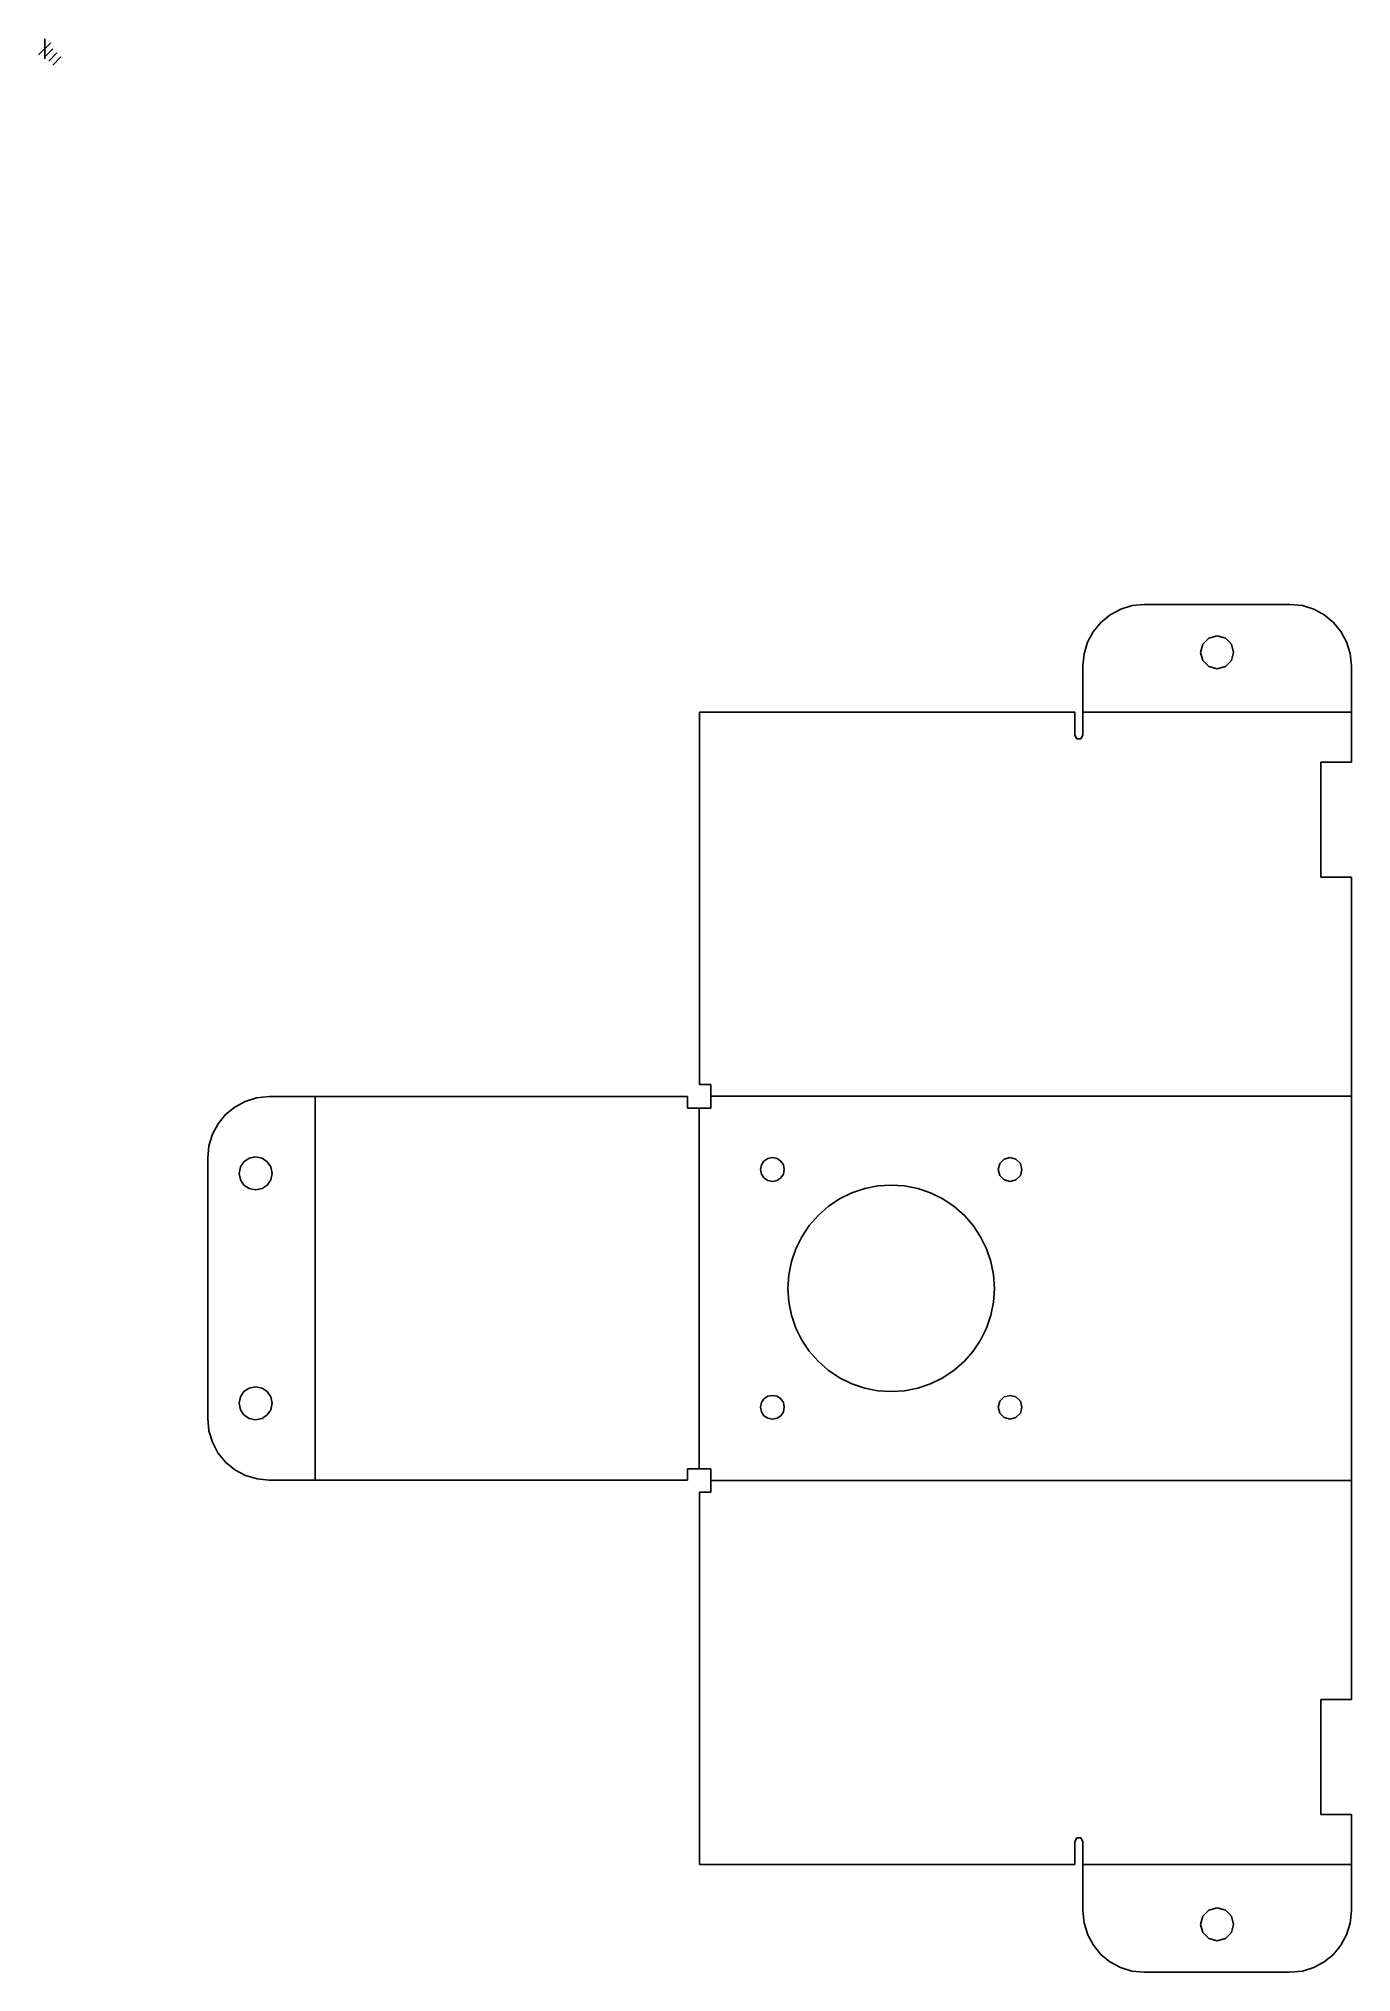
# Model space of a CAD drawing. Extents: x -1 to 170, y 46 to 298.
import ezdxf

# ---------------------------------------------------------------- set-up
doc = ezdxf.new("R2010")
doc.units = 0

msp = doc.modelspace()

# ---------------------------------------------------------------- linework, layer by layer
for p, q in [((151.009473, 219.431819), (150.721428, 218.35682)), ((151.796427, 220.218773), (151.009473, 219.431819)), ((152.871426, 220.506818), (151.796427, 220.218773)), ((153.946425, 220.218773), (152.871426, 220.506818)), ((154.733378, 219.431819), (153.946425, 220.218773)), ((155.021423, 218.35682), (154.733378, 219.431819)), ((150.721428, 218.35682), (151.009473, 217.281821)), ((151.009473, 217.281821), (151.796427, 216.494868)), ((153.946425, 216.494868), (154.733378, 217.281821)), ((154.733378, 217.281821), (155.021423, 218.35682)), ((155.021423, 218.35682), (155.021423, 218.35682)), ((151.796427, 216.494868), (152.871426, 216.206823)), ((152.871426, 216.206823), (153.946425, 216.494868)), ((25.514814, 151.297257), (25.345481, 150.460801)), ((25.975662, 151.980234), (25.514814, 151.297257)), ((26.658918, 152.440667), (25.975662, 151.980234)), ((27.495478, 152.609492), (26.658918, 152.440667)), ((28.332037, 152.440667), (27.495478, 152.609492)), ((29.015294, 151.980234), (28.332037, 152.440667)), ((29.476141, 151.297257), (29.015294, 151.980234)), ((29.645475, 150.460801), (29.476141, 151.297257)), ((25.345481, 150.460801), (25.514814, 149.624344)), ((25.514814, 149.624344), (25.975662, 148.941368)), ((25.975662, 148.941368), (26.658918, 148.480935)), ((28.332037, 148.480935), (29.015294, 148.941368)), ((29.015294, 148.941368), (29.476141, 149.624344)), ((29.476141, 149.624344), (29.645475, 150.460801)), ((29.645475, 150.460801), (29.645475, 150.460801)), ((26.658918, 148.480935), (27.495478, 148.31211)), ((27.495478, 148.31211), (28.332037, 148.480935)), ((25.514814, 121.337294), (25.345481, 120.500837)), ((25.975662, 122.02027), (25.514814, 121.337294)), ((26.658918, 122.480703), (25.975662, 122.02027)), ((27.495478, 122.649528), (26.658918, 122.480703)), ((28.332037, 122.480703), (27.495478, 122.649528)), ((29.015294, 122.02027), (28.332037, 122.480703)), ((29.476141, 121.337294), (29.015294, 122.02027)), ((29.645475, 120.500837), (29.476141, 121.337294)), ((25.345481, 120.500837), (25.514814, 119.664381)), ((25.514814, 119.664381), (25.975662, 118.981404)), ((25.975662, 118.981404), (26.658918, 118.520971)), ((26.658918, 118.520971), (27.495478, 118.352146)), ((27.495478, 118.352146), (28.332037, 118.520971)), ((28.332037, 118.520971), (29.015294, 118.981404)), ((29.015294, 118.981404), (29.476141, 119.664381)), ((29.476141, 119.664381), (29.645475, 120.500837)), ((29.645475, 120.500837), (29.645475, 120.500837)), ((151.009473, 53.679811), (150.721428, 52.604813)), ((151.796427, 54.466765), (151.009473, 53.679811)), ((152.871426, 54.75481), (151.796427, 54.466765)), ((153.946425, 54.466765), (152.871426, 54.75481)), ((154.733378, 53.679811), (153.946425, 54.466765)), ((155.021423, 52.604813), (154.733378, 53.679811)), ((150.721428, 52.604813), (151.009473, 51.529814)), ((151.009473, 51.529814), (151.796427, 50.74286)), ((151.796427, 50.74286), (152.871426, 50.454815)), ((152.871426, 50.454815), (153.946425, 50.74286)), ((153.946425, 50.74286), (154.733378, 51.529814)), ((154.733378, 51.529814), (155.021423, 52.604813)), ((155.021423, 52.604813), (155.021423, 52.604813))]:
    msp.add_line(p, q)
at = {"layer": 'Layer 1'}
for p, q in [((0.793749, 297.793749), (-0.793749, 296.206251)), ((0, 298.322915), (0, 295.677085)), ((1.058332, 297), (0, 295.941668)), ((1.587498, 296.470834), (0.529166, 295.412502)), ((2.116664, 295.941668), (1.058332, 294.883336))]:
    msp.add_line(p, q, dxfattribs=at)
at = {"layer": 'SHEETMETAL_BEND_LINES_DOWN'}
for p, q in [((170.371497, 210.576403), (135.371452, 210.576403)), ((35.277002, 110.500521), (35.277002, 160.461736)), ((135.371452, 60.385855), (170.371497, 60.385855))]:
    msp.add_line(p, q, dxfattribs=at)
at = {"layer": 'SHEETMETAL_BEND_LINES_UP'}
for p, q in [((85.339998, 111.979548), (85.339998, 158.980072)), ((86.87151, 160.512007), (170.371497, 160.512007)), ((170.371497, 110.45025), (86.87151, 110.45025))]:
    msp.add_line(p, q, dxfattribs=at)
at = {"layer": 'VISIBLE'}
for p, q in [((141.803431, 224.451675), (140.309976, 223.99785)), ((143.37144, 224.606813), (141.803431, 224.451675)), ((162.371301, 224.607239), (143.371331, 224.607239)), ((163.983692, 224.444282), (162.371415, 224.606813)), ((165.485372, 223.978134), (163.983692, 224.444282)), ((137.714593, 222.26367), (136.715542, 221.045222)), ((138.933041, 223.262721), (137.714593, 222.26367)), ((140.309976, 223.99785), (138.933041, 223.262721)), ((166.844285, 223.24054), (165.485372, 223.978134)), ((168.028262, 222.26367), (166.844285, 223.24054)), ((169.005132, 221.079694), (168.028262, 222.26367)), ((135.980413, 219.668287), (135.526588, 218.174832)), ((136.715542, 221.045222), (135.980413, 219.668287)), ((151.009473, 219.431819), (150.721428, 218.35682)), ((151.796427, 220.218773), (151.009473, 219.431819)), ((152.871426, 220.506818), (151.796427, 220.218773)), ((153.946425, 220.218773), (152.871426, 220.506818)), ((154.733378, 219.431819), (153.946425, 220.218773)), ((155.021423, 218.35682), (154.733378, 219.431819)), ((169.742726, 219.72078), (169.005132, 221.079694)), ((170.208873, 218.2191), (169.742726, 219.72078)), ((135.526588, 218.174832), (135.37145, 216.606823)), ((150.721428, 218.35682), (151.009473, 217.281821)), ((151.009473, 217.281821), (151.796427, 216.494868)), ((153.946425, 216.494868), (154.733378, 217.281821)), ((154.733378, 217.281821), (155.021423, 218.35682)), ((155.021423, 218.35682), (155.021423, 218.35682)), ((170.371405, 216.606823), (170.208873, 218.2191)), ((135.371452, 207.544281), (135.371452, 216.606249)), ((151.796427, 216.494868), (152.871426, 216.206823)), ((152.871426, 216.206823), (153.946425, 216.494868)), ((170.371497, 216.606249), (170.371497, 204.043848)), ((85.391512, 210.544653), (134.30894, 210.544653)), ((85.391512, 210.544653), (85.391512, 162.043943)), ((134.30894, 210.544653), (134.30894, 207.544281)), ((134.308951, 207.543781), (134.574575, 207.083706)), ((134.574575, 207.083706), (135.105825, 207.083706)), ((135.105825, 207.083706), (135.37145, 207.543781)), ((166.371531, 204.043848), (166.371531, 189.044638)), ((170.371497, 204.043848), (166.371531, 204.043848)), ((170.371497, 189.044638), (166.371531, 189.044638)), ((170.371497, 81.917619), (170.371497, 189.044638)), ((85.391512, 162.043943), (86.87151, 162.043943)), ((86.87151, 158.980072), (86.87151, 162.043943)), ((24.772605, 159.094517), (23.588629, 158.117646)), ((26.131519, 159.83211), (24.772605, 159.094517)), ((27.633199, 160.298258), (26.131519, 159.83211)), ((29.245476, 160.460789), (27.633199, 160.298258)), ((83.808406, 160.461736), (29.245568, 160.461736)), ((83.808406, 160.461736), (83.808406, 158.980072)), ((83.808406, 158.980072), (86.87151, 158.980072)), ((22.611759, 156.93367), (21.874165, 155.574756)), ((23.588629, 158.117646), (22.611759, 156.93367)), ((21.408017, 154.073076), (21.245486, 152.460799)), ((21.874165, 155.574756), (21.408017, 154.073076)), ((21.245373, 152.460747), (21.245373, 118.501519)), ((25.514814, 151.297257), (25.345481, 150.460801)), ((25.975662, 151.980234), (25.514814, 151.297257)), ((26.658918, 152.440667), (25.975662, 151.980234)), ((27.495478, 152.609492), (26.658918, 152.440667)), ((28.332037, 152.440667), (27.495478, 152.609492)), ((29.015294, 151.980234), (28.332037, 152.440667)), ((29.476141, 151.297257), (29.015294, 151.980234)), ((29.645475, 150.460801), (29.476141, 151.297257)), ((93.445505, 151.579736), (93.323374, 150.974801)), ((93.778567, 152.073733), (93.445505, 151.579736)), ((94.272564, 152.406795), (93.778567, 152.073733)), ((94.877499, 152.528925), (94.272564, 152.406795)), ((95.482435, 152.406795), (94.877499, 152.528925)), ((95.976431, 152.073733), (95.482435, 152.406795)), ((96.309493, 151.579736), (95.976431, 152.073733)), ((96.431624, 150.974801), (96.309493, 151.579736)), ((124.519549, 151.751863), (124.311335, 150.974801)), ((125.088398, 152.320712), (124.519549, 151.751863)), ((125.86546, 152.528926), (125.088398, 152.320712)), ((126.642523, 152.320712), (125.86546, 152.528926)), ((127.211372, 151.751863), (126.642523, 152.320712)), ((127.419585, 150.974801), (127.211372, 151.751863)), ((25.345481, 150.460801), (25.514814, 149.624344)), ((25.514814, 149.624344), (25.975662, 148.941368)), ((25.975662, 148.941368), (26.658918, 148.480935)), ((28.332037, 148.480935), (29.015294, 148.941368)), ((29.015294, 148.941368), (29.476141, 149.624344)), ((29.476141, 149.624344), (29.645475, 150.460801)), ((29.645475, 150.460801), (29.645475, 150.460801)), ((93.323374, 150.974801), (93.445505, 150.369865)), ((93.445505, 150.369865), (93.778567, 149.875869)), ((93.778567, 149.875869), (94.272564, 149.542807)), ((94.272564, 149.542807), (94.877499, 149.420676)), ((94.877499, 149.420676), (95.482435, 149.542807)), ((95.482435, 149.542807), (95.976431, 149.875869)), ((95.976431, 149.875869), (96.309493, 150.369865)), ((96.309493, 150.369865), (96.431624, 150.974801)), ((96.431624, 150.974801), (96.431624, 150.974801)), ((108.632101, 148.830081), (106.915373, 148.491912)), ((110.371481, 148.942803), (108.632101, 148.830081)), ((112.110861, 148.830081), (110.371481, 148.942803)), ((113.827589, 148.491912), (112.110861, 148.830081)), ((124.311335, 150.974801), (124.519549, 150.197738)), ((124.519549, 150.197738), (125.088398, 149.628889)), ((125.088398, 149.628889), (125.86546, 149.420676)), ((125.86546, 149.420676), (126.642523, 149.628889)), ((126.642523, 149.628889), (127.211372, 150.197738)), ((127.211372, 150.197738), (127.419585, 150.974801)), ((127.419585, 150.974801), (127.419585, 150.974801)), ((26.658918, 148.480935), (27.495478, 148.31211)), ((27.495478, 148.31211), (28.332037, 148.480935)), ((102.155413, 146.14513), (100.831599, 144.979443)), ((103.64049, 147.13924), (102.155413, 146.14513)), ((105.243952, 147.928299), (103.64049, 147.13924)), ((106.915373, 148.491912), (105.243952, 147.928299)), ((115.49901, 147.928299), (113.827589, 148.491912)), ((117.102473, 147.13924), (115.49901, 147.928299)), ((118.587549, 146.14513), (117.102473, 147.13924)), ((119.911364, 144.979443), (118.587549, 146.14513)), ((99.680373, 143.661798), (98.713062, 142.211812)), ((100.831599, 144.979443), (99.680373, 143.661798)), ((121.062589, 143.661798), (119.911364, 144.979443)), ((122.0299, 142.211812), (121.062589, 143.661798)), ((98.713062, 142.211812), (97.940992, 140.649103)), ((122.80197, 140.649103), (122.0299, 142.211812)), ((97.375491, 138.993289), (97.027884, 137.263989)), ((97.940992, 140.649103), (97.375491, 138.993289)), ((123.367471, 138.993289), (122.80197, 140.649103)), ((123.715078, 137.263989), (123.367471, 138.993289)), ((97.027884, 137.263989), (96.909498, 135.48082)), ((123.833464, 135.48082), (123.715078, 137.263989)), ((96.909498, 135.48082), (97.027884, 133.697652)), ((97.027884, 133.697652), (97.375491, 131.968351)), ((123.367471, 131.968351), (123.715078, 133.697652)), ((123.715078, 133.697652), (123.833464, 135.48082)), ((123.833464, 135.48082), (123.833464, 135.48082)), ((97.375491, 131.968351), (97.940992, 130.312538)), ((122.80197, 130.312538), (123.367471, 131.968351)), ((97.940992, 130.312538), (98.713062, 128.749829)), ((98.713062, 128.749829), (99.680373, 127.299843)), ((121.062589, 127.299843), (122.0299, 128.749829)), ((122.0299, 128.749829), (122.80197, 130.312538)), ((99.680373, 127.299843), (100.831599, 125.982197)), ((119.911364, 125.982197), (121.062589, 127.299843)), ((100.831599, 125.982197), (102.155413, 124.816511)), ((102.155413, 124.816511), (103.64049, 123.822401)), ((103.64049, 123.822401), (105.243952, 123.033342)), ((115.49901, 123.033342), (117.102473, 123.822401)), ((117.102473, 123.822401), (118.587549, 124.816511)), ((118.587549, 124.816511), (119.911364, 125.982197)), ((25.514814, 121.337294), (25.345481, 120.500837)), ((25.975662, 122.02027), (25.514814, 121.337294)), ((26.658918, 122.480703), (25.975662, 122.02027)), ((27.495478, 122.649528), (26.658918, 122.480703)), ((28.332037, 122.480703), (27.495478, 122.649528)), ((29.015294, 122.02027), (28.332037, 122.480703)), ((29.476141, 121.337294), (29.015294, 122.02027)), ((29.645475, 120.500837), (29.476141, 121.337294)), ((93.778567, 121.085772), (93.445505, 120.591775)), ((94.272564, 121.418834), (93.778567, 121.085772)), ((94.877499, 121.540965), (94.272564, 121.418834)), ((95.482435, 121.418834), (94.877499, 121.540965)), ((95.976431, 121.085772), (95.482435, 121.418834)), ((96.309493, 120.591775), (95.976431, 121.085772)), ((105.243952, 123.033342), (106.915373, 122.469728)), ((106.915373, 122.469728), (108.632101, 122.13156)), ((108.632101, 122.13156), (110.371481, 122.018837)), ((110.371481, 122.018837), (112.110861, 122.13156)), ((112.110861, 122.13156), (113.827589, 122.469728)), ((113.827589, 122.469728), (115.49901, 123.033342)), ((125.088398, 121.332751), (124.519549, 120.763902)), ((125.86546, 121.540965), (125.088398, 121.332751)), ((126.642523, 121.332751), (125.86546, 121.540965)), ((127.211372, 120.763902), (126.642523, 121.332751)), ((21.245486, 118.500841), (21.400622, 116.932831)), ((25.345481, 120.500837), (25.514814, 119.664381)), ((25.514814, 119.664381), (25.975662, 118.981404)), ((25.975662, 118.981404), (26.658918, 118.520971)), ((26.658918, 118.520971), (27.495478, 118.352146)), ((27.495478, 118.352146), (28.332037, 118.520971)), ((28.332037, 118.520971), (29.015294, 118.981404)), ((29.015294, 118.981404), (29.476141, 119.664381)), ((29.476141, 119.664381), (29.645475, 120.500837)), ((29.645475, 120.500837), (29.645475, 120.500837)), ((93.445505, 120.591775), (93.323374, 119.98684)), ((93.323374, 119.98684), (93.445505, 119.381904)), ((93.445505, 119.381904), (93.778567, 118.887908)), ((93.778567, 118.887908), (94.272564, 118.554846)), ((94.272564, 118.554846), (94.877499, 118.432715)), ((94.877499, 118.432715), (95.482435, 118.554846)), ((95.482435, 118.554846), (95.976431, 118.887908)), ((95.976431, 118.887908), (96.309493, 119.381904)), ((96.431624, 119.98684), (96.309493, 120.591775)), ((96.309493, 119.381904), (96.431624, 119.98684)), ((96.431624, 119.98684), (96.431624, 119.98684)), ((124.519549, 120.763902), (124.311335, 119.98684)), ((124.311335, 119.98684), (124.519549, 119.209777)), ((124.519549, 119.209777), (125.088398, 118.640928)), ((125.088398, 118.640928), (125.86546, 118.432715)), ((125.86546, 118.432715), (126.642523, 118.640928)), ((126.642523, 118.640928), (127.211372, 119.209777)), ((127.419585, 119.98684), (127.211372, 120.763902)), ((127.211372, 119.209777), (127.419585, 119.98684)), ((127.419585, 119.98684), (127.419585, 119.98684)), ((21.400622, 116.932831), (21.854445, 115.439374)), ((21.854445, 115.439374), (22.589574, 114.062437)), ((22.589574, 114.062437), (23.588624, 112.843986)), ((23.588624, 112.843986), (24.807073, 111.844933)), ((24.807073, 111.844933), (26.184009, 111.109802)), ((26.184009, 111.109802), (27.677465, 110.655976)), ((83.808406, 111.979548), (83.808406, 110.500521)), ((86.87151, 111.979548), (83.808406, 111.979548)), ((86.87151, 108.918314), (86.87151, 111.979548)), ((27.677465, 110.655976), (29.245476, 110.500838)), ((29.245568, 110.500521), (83.808406, 110.500521)), ((85.391512, 108.918314), (86.87151, 108.918314)), ((85.391512, 60.417605), (85.391512, 108.918314)), ((166.371531, 66.918409), (166.371531, 81.917619)), ((170.371497, 81.917619), (166.371531, 81.917619)), ((170.371497, 66.918409), (166.371531, 66.918409)), ((170.371497, 54.356008), (170.371497, 66.918409)), ((134.30894, 63.417976), (134.30894, 60.417605)), ((134.574575, 63.877946), (134.308951, 63.41787)), ((135.105825, 63.877946), (134.574575, 63.877946)), ((135.37145, 63.41787), (135.105825, 63.877946)), ((135.371452, 63.417976), (135.371452, 54.356008)), ((85.391512, 60.417605), (134.30894, 60.417605)), ((135.37145, 54.354817), (135.533982, 52.742541)), ((151.009473, 53.679811), (150.721428, 52.604813)), ((151.796427, 54.466765), (151.009473, 53.679811)), ((152.871426, 54.75481), (151.796427, 54.466765)), ((153.946425, 54.466765), (152.871426, 54.75481)), ((154.733378, 53.679811), (153.946425, 54.466765)), ((155.021423, 52.604813), (154.733378, 53.679811)), ((170.208872, 52.742541), (170.371405, 54.354817)), ((135.533982, 52.742541), (136.00013, 51.240862)), ((136.00013, 51.240862), (136.737724, 49.88195)), ((150.721428, 52.604813), (151.009473, 51.529814)), ((151.009473, 51.529814), (151.796427, 50.74286)), ((151.796427, 50.74286), (152.871426, 50.454815)), ((152.871426, 50.454815), (153.946425, 50.74286)), ((153.946425, 50.74286), (154.733378, 51.529814)), ((154.733378, 51.529814), (155.021423, 52.604813)), ((155.021423, 52.604813), (155.021423, 52.604813)), ((169.00513, 49.88195), (169.742724, 51.240862)), ((169.742724, 51.240862), (170.208872, 52.742541)), ((136.737724, 49.88195), (137.714594, 48.697974)), ((137.714594, 48.697974), (138.898571, 47.721104)), ((166.844283, 47.721104), (168.02826, 48.697974)), ((168.02826, 48.697974), (169.00513, 49.88195)), ((138.898571, 47.721104), (140.257484, 46.983511)), ((140.257484, 46.983511), (141.759163, 46.517364)), ((141.759163, 46.517364), (143.37144, 46.354833)), ((143.371331, 46.355018), (162.371301, 46.355018)), ((162.371415, 46.354833), (163.983691, 46.517364)), ((163.983691, 46.517364), (165.485371, 46.983511)), ((165.485371, 46.983511), (166.844283, 47.721104))]:
    msp.add_line(p, q, dxfattribs=at)

doc.saveas('drawing.dxf')
